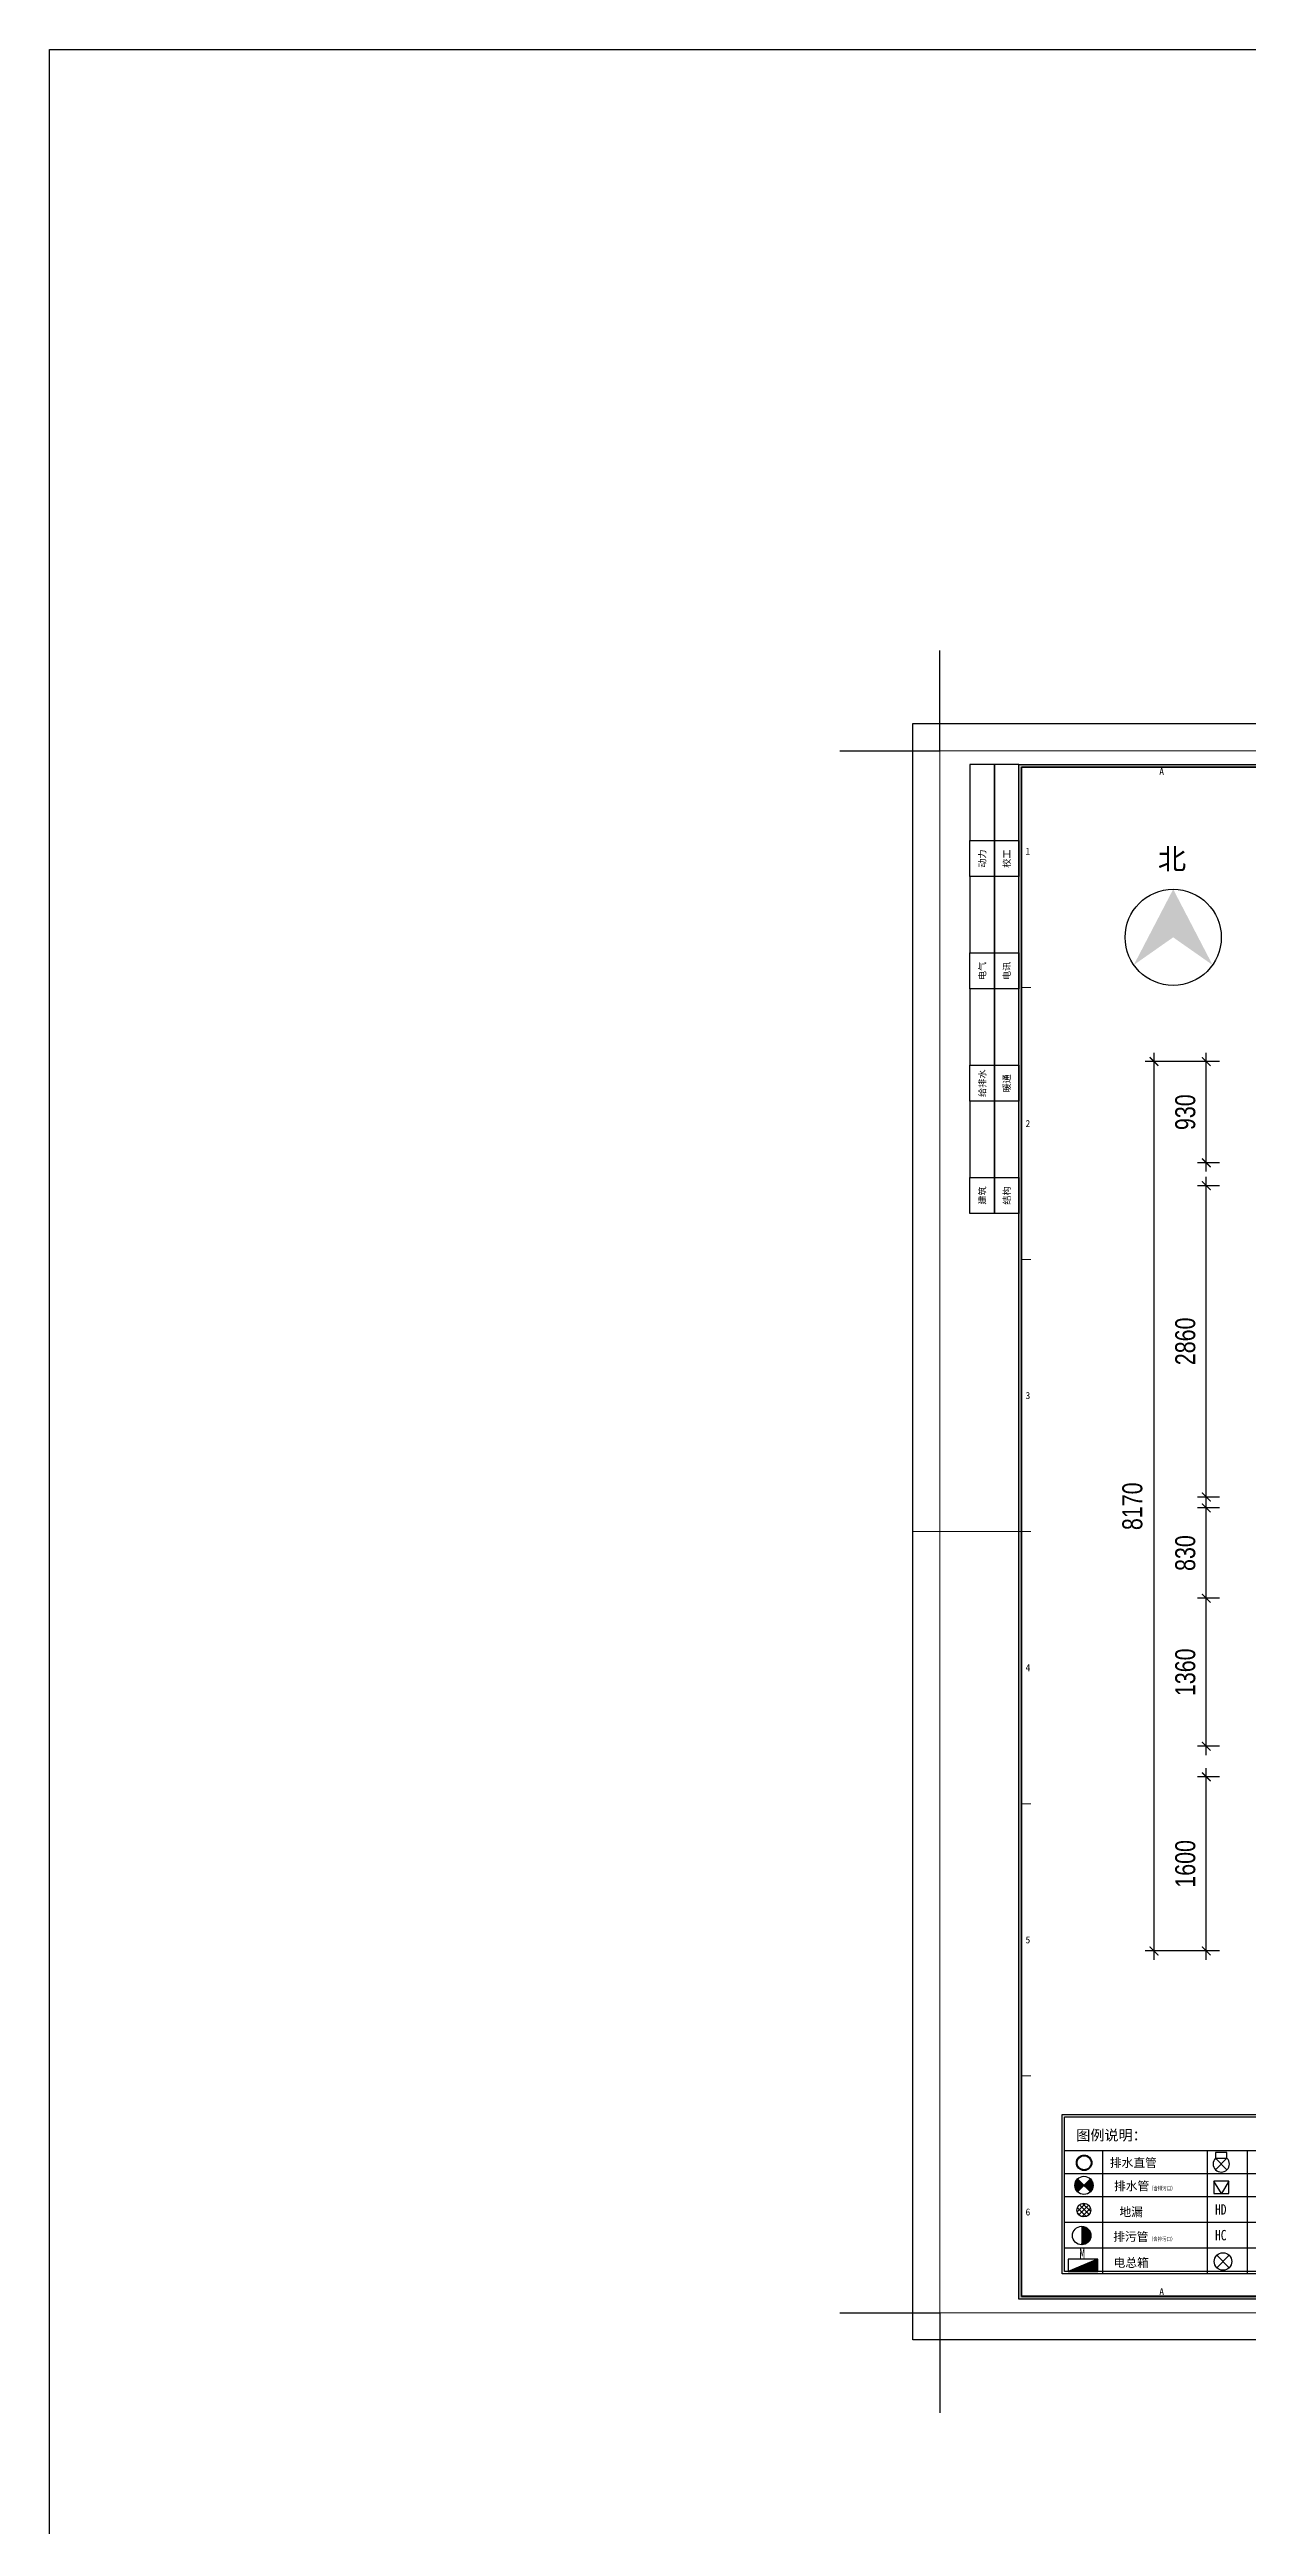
# Model space of a CAD drawing. Header units: millimetres. Extents: x -23568 to 99064, y -162914 to -58422.
# Drawn here: x -23568 to -12557, y -114064 to -91310 of the extents above; entities that cross this region are included whole.
import ezdxf
from ezdxf.enums import TextEntityAlignment as Align

# ---------------------------------------------------------------- set-up
doc = ezdxf.new("R2010")
doc.units = ezdxf.units.MM
doc.header["$LTSCALE"] = 0.01
for name, color, linetype in [('05-3立面标注', 2, 'Continuous'), ('W-图框', 251, 'Continuous'), ('图例', 2, 'Continuous'), ('窗', 51, 'Continuous')]:
    doc.layers.add(name, color=color, linetype=linetype)
doc.styles.add('A2图框$0$WMF-黑体0', font='simhei.ttf')
doc.styles.add('品龙字体', font='')
doc.styles.add('宋体', font='')
doc.styles.add('英文字体', font='stylu.ttf', dxfattribs={"width": 0.8})
doc.styles.get('品龙字体').set_extended_font_data('Microsoft YaHei')
doc.styles.get('宋体').set_extended_font_data('SimSun')
doc.dimstyles.new('t-60', dxfattribs={"dimscale": 80, "dimtxt": 2.3, "dimasz": 1, "dimexe": 1, "dimexo": 1, "dimgap": 0.5, "dimtad": 0, "dimdec": 0, "dimrnd": 5, "dimzin": 0, "dimdsep": 46, "dimtxsty": '英文字体', "dimblk": 'ARCHTICK', "dimcen": 0.09, "dimdle": 1, "dimclrd": 8, "dimclre": 8, "dimclrt": 2, "dimadec": 0, "dimazin": 0, "dimtfac": 1, "dimtdec": 0, "dimtix": 1, "dimtmove": 2, "dimatfit": 2, "dimldrblk": 'DOT', "dimfxl": 0, "dimtvp": 1, "dimtolj": 1, "dimtzin": 0, "dimarcsym": 0})

# ---------------------------------------------------------------- blocks, each defined once
blk = doc.blocks.new('_ArchTick')
at = {"color": 0, "linetype": 'ByBlock', "const_width": 0.15}
blk.add_lwpolyline([(-0.5, -0.5), (0.5, 0.5)], dxfattribs=at)
blk = doc.blocks.new('*D96')
at = {"color": 8, "lineweight": -2, "transparency": 16777216}
for p, q in [((-12944, -108857), (-12944, -107097)), ((-12824, -107177), (-13024, -107177)), ((-12824, -108777), (-13024, -108777))]:
    blk.add_line(p, q, dxfattribs=at)
at = {"layer": 'Defpoints', "color": 0, "transparency": 16777216}
for p in [(-12944, -107177), (-12744, -107177), (-12744, -108777)]:
    blk.add_point(p, dxfattribs=at)
at = {"color": 8, "lineweight": -2, "transparency": 16777216, "xscale": 80, "yscale": 80, "zscale": 80}
for p, rotation in [((-12944, -107177), 90), ((-12944, -108777), 270)]:
    blk.add_blockref('_ArchTick', p, dxfattribs=dict(at, rotation=rotation))
at = {"color": 2, "transparency": 16777216, "insert": (-13136, -107977), "char_height": 184, "attachment_point": 5, "rotation": 90, "style": '英文字体'}
blk.add_mtext('\\A1;1600', dxfattribs=at)
blk = doc.blocks.new('_DOT')
at = {"color": 0, "linetype": 'ByBlock'}
blk.add_line((-0.5, 0), (-1, 0), dxfattribs=at)
at = {"color": 0, "linetype": 'ByBlock', "const_width": 0.5}
blk.add_lwpolyline([(-0.25, 0, 1), (0.25, 0, 1)], format="xyb", close=True, dxfattribs=at)
blk = doc.blocks.new('*D97')
at = {"color": 8, "lineweight": -2, "transparency": 16777216}
for p, q in [((-12824, -105537), (-13024, -105537)), ((-12944, -106977), (-12944, -105457)), ((-12824, -106897), (-13024, -106897))]:
    blk.add_line(p, q, dxfattribs=at)
at = {"layer": 'Defpoints', "color": 0, "transparency": 16777216}
for p in [(-12944, -105537), (-12744, -105537), (-12744, -106897)]:
    blk.add_point(p, dxfattribs=at)
at = {"color": 8, "lineweight": -2, "transparency": 16777216, "xscale": 80, "yscale": 80, "zscale": 80}
for p, rotation in [((-12944, -105537), 90), ((-12944, -106897), 270)]:
    blk.add_blockref('_ArchTick', p, dxfattribs=dict(at, rotation=rotation))
at = {"color": 2, "transparency": 16777216, "insert": (-13136, -106217), "char_height": 184, "attachment_point": 5, "rotation": 90, "style": '英文字体'}
blk.add_mtext('\\A1;1360', dxfattribs=at)
blk = doc.blocks.new('*D98')
at = {"color": 8, "lineweight": -2, "transparency": 16777216}
for p, q in [((-12944, -104687), (-12944, -101667)), ((-12824, -101747), (-13024, -101747)), ((-12824, -104607), (-13024, -104607))]:
    blk.add_line(p, q, dxfattribs=at)
at = {"layer": 'Defpoints', "color": 0, "transparency": 16777216}
for p in [(-12944, -101747), (-12744, -101747), (-12744, -104607)]:
    blk.add_point(p, dxfattribs=at)
at = {"color": 8, "lineweight": -2, "transparency": 16777216, "xscale": 80, "yscale": 80, "zscale": 80}
for p, rotation in [((-12944, -101747), 90), ((-12944, -104607), 270)]:
    blk.add_blockref('_ArchTick', p, dxfattribs=dict(at, rotation=rotation))
at = {"color": 2, "transparency": 16777216, "insert": (-13136, -103177), "char_height": 184, "attachment_point": 5, "rotation": 90, "style": '英文字体'}
blk.add_mtext('\\A1;2860', dxfattribs=at)
blk = doc.blocks.new('*D99')
at = {"color": 8, "lineweight": -2, "transparency": 16777216}
for p, q in [((-12944, -101617), (-12944, -100527)), ((-12824, -100607), (-13024, -100607)), ((-12824, -101537), (-13024, -101537))]:
    blk.add_line(p, q, dxfattribs=at)
at = {"layer": 'Defpoints', "color": 0, "transparency": 16777216}
for p in [(-12944, -100607), (-12744, -100607), (-12744, -101537)]:
    blk.add_point(p, dxfattribs=at)
at = {"color": 8, "lineweight": -2, "transparency": 16777216, "xscale": 80, "yscale": 80, "zscale": 80}
for p, rotation in [((-12944, -100607), 90), ((-12944, -101537), 270)]:
    blk.add_blockref('_ArchTick', p, dxfattribs=dict(at, rotation=rotation))
at = {"color": 2, "transparency": 16777216, "insert": (-13136, -101072), "char_height": 184, "attachment_point": 5, "rotation": 90, "style": '英文字体'}
blk.add_mtext('\\A1;930', dxfattribs=at)
blk = doc.blocks.new('*D100')
at = {"color": 8, "lineweight": -2, "transparency": 16777216}
for p, q in [((-12944, -105617), (-12944, -104627)), ((-12824, -104707), (-13024, -104707)), ((-12824, -105537), (-13024, -105537))]:
    blk.add_line(p, q, dxfattribs=at)
at = {"layer": 'Defpoints', "color": 0, "transparency": 16777216}
for p in [(-12944, -104707), (-12744, -104707), (-12744, -105537)]:
    blk.add_point(p, dxfattribs=at)
at = {"color": 8, "lineweight": -2, "transparency": 16777216, "xscale": 80, "yscale": 80, "zscale": 80}
for p, rotation in [((-12944, -104707), 90), ((-12944, -105537), 270)]:
    blk.add_blockref('_ArchTick', p, dxfattribs=dict(at, rotation=rotation))
at = {"color": 2, "transparency": 16777216, "insert": (-13136, -105122), "char_height": 184, "attachment_point": 5, "rotation": 90, "style": '英文字体'}
blk.add_mtext('\\A1;830', dxfattribs=at)
blk = doc.blocks.new('*D104')
at = {"color": 8, "lineweight": -2, "transparency": 16777216}
for p, q in [((-13424, -108857), (-13424, -100527)), ((-13024, -100607), (-13504, -100607)), ((-13024, -108777), (-13504, -108777))]:
    blk.add_line(p, q, dxfattribs=at)
at = {"layer": 'Defpoints', "color": 0, "transparency": 16777216}
for p in [(-13424, -100607), (-12944, -100607), (-12944, -108777)]:
    blk.add_point(p, dxfattribs=at)
at = {"color": 8, "lineweight": -2, "transparency": 16777216, "xscale": 80, "yscale": 80, "zscale": 80}
for p, rotation in [((-13424, -100607), 90), ((-13424, -108777), 270)]:
    blk.add_blockref('_ArchTick', p, dxfattribs=dict(at, rotation=rotation))
at = {"color": 2, "transparency": 16777216, "insert": (-13622, -104692), "char_height": 184, "attachment_point": 5, "rotation": 90, "style": '英文字体'}
blk.add_mtext('\\A1;8170', dxfattribs=at)
blk = doc.blocks.new('ET634563464')
at = {"layer": 'W-图框', "linetype": 'ByBlock'}
h = blk.add_hatch(color=153, dxfattribs=at)
h.paths.add_polyline_path([(85816, 34916), (107555, 34916), (107555, 19319), (85816, 19319)])
h.paths.add_polyline_path([(85843, 34889), (107527, 34889), (107527, 19346), (85843, 19346)], flags=16)
blk.add_hatch(color=153, dxfattribs=at).paths.add_polyline_path([(105284, 34889), (105315, 34889), (105315, 19346), (105284, 19346)])
at = {"color": 153, "lineweight": 0}
for points in [[(107527, 26317), (105284, 26317)], [(107527, 25524), (105284, 25524)], [(105432, 23991), (107283, 23991)], [(106286, 23991), (106286, 23585)], [(105432, 23786), (107283, 23786)], [(105432, 23583), (107283, 23583)], [(105432, 23297), (107283, 23297)], [(105432, 23011), (107283, 23011)], [(105432, 22732), (107280, 22732)], [(105432, 22453), (107280, 22453)], [(105432, 22174), (107280, 22174)], [(105432, 21894), (107280, 21894)]]:
    blk.add_lwpolyline(points, dxfattribs=at)
at = {"layer": 'W-图框', "color": 2, "lineweight": 0}
for p, q in [((95563, 35331), (95563, 34795)), ((88649, 34795), (88649, 34889)), ((91415, 34795), (91415, 34889)), ((94180, 34795), (94180, 34889)), ((96946, 34795), (96946, 34889)), ((99712, 34795), (99712, 34889)), ((102478, 34795), (102478, 34889)), ((85843, 32649), (85937, 32649)), ((105190, 32649), (105284, 32649)), ((85843, 29883), (85937, 29883)), ((105190, 29883), (105284, 29883)), ((85937, 27118), (84737, 27118)), ((105284, 27118), (105190, 27118)), ((85843, 24352), (85937, 24352)), ((105190, 24352), (105284, 24352)), ((85843, 21586), (85937, 21586)), ((105190, 21586), (105284, 21586)), ((88649, 19346), (88649, 19440)), ((91415, 19346), (91415, 19440)), ((94180, 19346), (94180, 19440)), ((95563, 19440), (95563, 18904)), ((96946, 19346), (96946, 19440)), ((99712, 19346), (99712, 19440)), ((102478, 19346), (102478, 19440))]:
    blk.add_line(p, q, dxfattribs=at)
at = {"layer": 'W-图框', "color": 151, "lineweight": 0}
blk.add_line((107410, 34889), (105432, 34889), dxfattribs=at)
at = {"layer": 'W-图框', "color": 2, "linetype": 'ByBlock'}
blk.add_line((107970, 27118), (107527, 27118), dxfattribs=at)
at = {"layer": 'W-图框', "color": 153, "linetype": 'ByBlock'}
blk.add_line((105549, 20011), (107293, 20011), dxfattribs=at)
at = {"layer": 'W-图框', "color": 2, "ltscale": 0.01}
for points in [[(83997, 35055), (85013, 35055), (85013, 36072)], [(108710, 35055), (107693, 35055), (107693, 36072)], [(83997, 19180), (85013, 19180), (85013, 18164)], [(108710, 19180), (107693, 19180), (107693, 18164)]]:
    blk.add_lwpolyline(points, dxfattribs=at)
at = {"layer": 'W-图框', "color": 151, "linetype": 'ByBlock'}
blk.add_lwpolyline([(84737, 35331), (107970, 35331), (107970, 18904), (84737, 18904)], close=True, dxfattribs=at)
at = {"layer": 'W-图框', "color": 2, "lineweight": 0}
blk.add_lwpolyline([(85013, 35055), (107693, 35055), (107693, 19180), (85013, 19180)], close=True, dxfattribs=at)
at = {"layer": 'W-图框', "color": 153, "linetype": 'ByBlock'}
for points in [[(85318, 34916), (85318, 34142), (85567, 34142), (85567, 34916)], [(85567, 34916), (85567, 34142), (85816, 34142), (85816, 34916)], [(85816, 34916), (107555, 34916), (107555, 19319), (85816, 19319)], [(85843, 34889), (85843, 19346), (105315, 19346), (105315, 34889)], [(85843, 34889), (107527, 34889), (107527, 19346), (85843, 19346)], [(105284, 34889), (105315, 34889), (105315, 19346), (105284, 19346)], [(107527, 19346), (105315, 19346), (105315, 34889), (107527, 34889)], [(85318, 33775), (85318, 34142), (85567, 34142), (85567, 33775)], [(85567, 33775), (85567, 34142), (85816, 34142), (85816, 33775)], [(85318, 33775), (85318, 33000), (85567, 33000), (85567, 33775)], [(85567, 33775), (85567, 33000), (85816, 33000), (85816, 33775)], [(85318, 32633), (85318, 33000), (85567, 33000), (85567, 32633)], [(85567, 32633), (85567, 33000), (85816, 33000), (85816, 32633)], [(85318, 32633), (85318, 31859), (85567, 31859), (85567, 32633)], [(85567, 32633), (85567, 31859), (85816, 31859), (85816, 32633)], [(105432, 32540), (107410, 32540), (107410, 27118), (105432, 27118)], [(85318, 31492), (85318, 31859), (85567, 31859), (85567, 31492)], [(85567, 31492), (85567, 31859), (85816, 31859), (85816, 31492)], [(85318, 31492), (85318, 30717), (85567, 30717), (85567, 31492)], [(85567, 31492), (85567, 30717), (85816, 30717), (85816, 31492)], [(85318, 30350), (85318, 30717), (85567, 30717), (85567, 30350)], [(85567, 30350), (85567, 30717), (85816, 30717), (85816, 30350)], [(105432, 19464), (107410, 19464), (107410, 20541), (105432, 20541)]]:
    blk.add_lwpolyline(points, close=True, dxfattribs=at)
at = {"layer": 'W-图框', "color": 2, "lineweight": 0, "style": 'A2图框$0$WMF-黑体0'}
for s, p in [('A', (87266, 34843)), ('B', (90032, 34843)), ('C', (92798, 34843)), ('D', (95563, 34843)), ('E', (98329, 34843)), ('F', (101095, 34843)), ('G', (103861, 34843)), ('1', (85907, 34032)), ('1', (105253, 34032)), ('2', (85907, 31266)), ('2', (105253, 31266)), ('3', (85907, 28501)), ('3', (105253, 28501)), ('4', (85907, 25735)), ('4', (105253, 25735)), ('5', (85907, 22969)), ('5', (105253, 22969)), ('6', (85907, 20203)), ('6', (105253, 20203)), ('A', (87266, 19394)), ('B', (90032, 19394)), ('C', (92798, 19394)), ('D', (95563, 19394)), ('E', (98329, 19394)), ('F', (101095, 19394)), ('G', (103861, 19394))]:
    blk.add_text(s, height=70.4, dxfattribs=at).set_placement(p, align=Align.MIDDLE)
at = {"layer": 'W-图框', "color": 155, "lineweight": 0, "style": 'A2图框$0$WMF-黑体0'}
for s, p in [('动力', (85442, 33958)), ('校工', (85691, 33958)), ('电气', (85442, 32817)), ('电讯', (85691, 32817)), ('给排水', (85442, 31675)), ('暖通', (85691, 31675)), ('建筑', (85442, 30534)), ('结构', (85691, 30534))]:
    blk.add_text(s, height=66.4, rotation=90, dxfattribs=at).set_placement(p, align=Align.MIDDLE)
blk = doc.blocks.new('*U6')
at = {"color": 2, "linetype": 'ByBlock', "style": '宋体', "width": 0.8}
blk.add_text('HC', height=131.6, dxfattribs=at).set_placement((243717, -174244))
blk = doc.blocks.new('*U7')
at = {"color": 2, "linetype": 'ByBlock', "style": '宋体', "width": 0.8}
blk.add_text('HD', height=131.6, dxfattribs=at).set_placement((243717, -173918))
blk = doc.blocks.new('*U8')
at = {"color": 2, "linetype": 'Continuous'}
for p, q in [((242228, -174482), (241853, -174639)), ((242228, -174639), (242228, -174482))]:
    blk.add_line(p, q, dxfattribs=at)
blk.add_solid([(242228, -174482), (241853, -174639), (242228, -174639)], dxfattribs=at)
blk = doc.blocks.new('*U9')
at = {"color": 2, "linetype": 'ByBlock', "style": '宋体', "width": 0.8}
blk.add_text('M', height=132, dxfattribs=at).set_placement((241997, -174483))
blk = doc.blocks.new('*U10')
at = {"color": 2, "linetype": 'Continuous'}
for p, q in [((242026, -174067), (242026, -174083)), ((242084, -174083), (242026, -174067)), ((242026, -174083), (242026, -174125)), ((242026, -174125), (242026, -174184)), ((242026, -174184), (242026, -174243)), ((242026, -174243), (242026, -174286)), ((242084, -174083), (242127, -174125)), ((242127, -174243), (242084, -174286)), ((242127, -174125), (242143, -174184)), ((242143, -174184), (242127, -174243)), ((242084, -174286), (242026, -174301)), ((242026, -174301), (242026, -174286))]:
    blk.add_line(p, q, dxfattribs=at)
for points in [[(242026, -174067), (242026, -174083), (242084, -174083)], [(242026, -174083), (242026, -174125), (242127, -174125)], [(242026, -174125), (242026, -174184), (242143, -174184)], [(242026, -174184), (242026, -174243), (242127, -174243)], [(242026, -174243), (242026, -174286), (242084, -174286)]]:
    blk.add_solid(points, dxfattribs=at)
at = {"color": 2, "linetype": 'Continuous', "extrusion": (0, 0, -1)}
for points in [[(-242026, -174083), (-242084, -174083), (-242127, -174125)], [(-242026, -174125), (-242127, -174125), (-242143, -174184)], [(-242026, -174184), (-242143, -174184), (-242127, -174243)], [(-242026, -174243), (-242127, -174243), (-242084, -174286)], [(-242026, -174286), (-242084, -174286), (-242026, -174301)]]:
    blk.add_solid(points, dxfattribs=at)
blk = doc.blocks.new('*X11')
at = {"color": 0, "linetype": 'ByBlock'}
for p, q in [((241969, -173883), (242074, -173777)), ((242083, -173943), (241971, -173832)), ((242020, -173942), (241972, -173894)), ((241991, -173922), (242114, -173799)), ((242119, -173918), (241997, -173795)), ((242029, -173945), (242136, -173838)), ((242139, -173876), (242038, -173776)), ((242104, -173932), (242123, -173912))]:
    blk.add_line(p, q, dxfattribs=at)
blk = doc.blocks.new('*U12')
at = {"color": 2, "linetype": 'Continuous'}
for p, q in [((241948, -173504), (241939, -173548)), ((241939, -173548), (241948, -173592)), ((241973, -173467), (241948, -173504)), ((241973, -173629), (241948, -173592)), ((242010, -173504), (241973, -173467)), ((242010, -173592), (241973, -173629)), ((242010, -173504), (242054, -173548)), ((242054, -173548), (242010, -173592)), ((242098, -173504), (242054, -173548)), ((242054, -173548), (242098, -173592)), ((242136, -173467), (242098, -173504)), ((242136, -173629), (242098, -173592)), ((242161, -173504), (242136, -173467)), ((242161, -173592), (242136, -173629)), ((242161, -173504), (242170, -173548)), ((242170, -173548), (242161, -173592))]:
    blk.add_line(p, q, dxfattribs=at)
for points in [[(241948, -173504), (241939, -173548), (242054, -173548)], [(241939, -173548), (241948, -173592), (242010, -173592)], [(241973, -173467), (241948, -173504), (242010, -173504)], [(242098, -173504), (242054, -173548), (242170, -173548)], [(242054, -173548), (242098, -173592), (242161, -173592)], [(242136, -173467), (242098, -173504), (242161, -173504)]]:
    blk.add_solid(points, dxfattribs=at)
at = {"color": 2, "linetype": 'Continuous', "extrusion": (0, 0, -1)}
for points in [[(-241939, -173548), (-242054, -173548), (-242010, -173592)], [(-241948, -173504), (-242010, -173504), (-242054, -173548)], [(-241948, -173592), (-242010, -173592), (-241973, -173629)], [(-242054, -173548), (-242170, -173548), (-242161, -173592)], [(-242098, -173504), (-242161, -173504), (-242170, -173548)], [(-242098, -173592), (-242161, -173592), (-242136, -173629)]]:
    blk.add_solid(points, dxfattribs=at)
blk = doc.blocks.new('DTUIY')
at = {"color": 2}
for p, q in [((244153, -174279), (244322, -174449)), ((244322, -174279), (244153, -174449))]:
    blk.add_line(p, q, dxfattribs=at)
blk.add_lwpolyline([(244153, -174279), (244322, -174279), (244322, -174191), (244153, -174191)], close=True, dxfattribs=at)
blk.add_arc((244238, -174364), 120, 135, 45, dxfattribs=at)

msp = doc.modelspace()

# ---------------------------------------------------------------- hatches: boundary and pattern name
msp.add_hatch(color=8).paths.add_polyline_path([(-13247.9, -99024.1), (-13609.7, -99719.1), (-13248, -99465.7), (-12886.4, -99719.3)])

# ---------------------------------------------------------------- linework, layer by layer
at = {"color": 2}
for p, q in [((-14008.6, -110871.5), (-14126.6, -110989.5)), ((-14126.6, -110871.5), (-14008.6, -110989.5)), ((-12805.5, -111004.9), (-12873.5, -110891.6)), ((-12737.5, -110891.6), (-12805.5, -111004.9)), ((-14088.3, -111306.5), (-14088.3, -111476.5)), ((-13941.4, -111607.5), (-14213.3, -111720.8))]:
    msp.add_line(p, q, dxfattribs=at)
at = {"color": 153, "lineweight": -3}
msp.add_lwpolyline([(-14639.9, -97901.1), (2945.9, -97901.1), (2945.9, -111949.6), (-14639.9, -111949.6)], close=True, dxfattribs=at)
at = {"color": 11}
msp.add_lwpolyline([(-11761.6, -111741.7), (-14267.4, -111741.7), (-14267.4, -110280.1), (-11761.6, -110280.1)], close=True, dxfattribs=at)
at = {"color": 8}
msp.add_lwpolyline([(-11781.4, -111722), (-14247.7, -111722), (-14247.7, -110299.8), (-11781.4, -110299.8)], close=True, dxfattribs=at)
at = {"color": 2}
for points in [[(-12873.5, -111004.9), (-12737.5, -111004.9), (-12737.5, -110891.6), (-12873.5, -110891.6)], [(-14213.3, -111720.8), (-13941.4, -111720.8), (-13941.4, -111607.5), (-14213.3, -111607.5)]]:
    msp.add_lwpolyline(points, close=True, dxfattribs=at)
at = {"color": 8}
msp.add_circle((-13248, -99465.7), 441.6, dxfattribs=at)
at = {"color": 2}
for centre, radius in [((-14067.6, -110930.5), 83.4), ((-14068.6, -111157.7), 63), ((-14088.3, -111391.5), 85)]:
    msp.add_circle(centre, radius, dxfattribs=at)
at = {"layer": '05-3立面标注'}
msp.add_lwpolyline([(-23568.2, -91310.1), (99064, -91310.1), (99064, -136355.5), (-23568.2, -136355.5)], close=True, dxfattribs=at)
at = {"layer": '图例', "color": 2}
for p, q in [((-12847.9, -111572.5), (-12733.6, -111686.9)), ((-12733.6, -111572.5), (-12847.9, -111686.9))]:
    msp.add_line(p, q, dxfattribs=at)
for centre, radius in [((-14065.9, -110723.2), 71.5), ((-14065.9, -110723.2), 64.9), ((-12790.7, -111629.7), 80.9)]:
    msp.add_circle(centre, radius, dxfattribs=at)
at = {"layer": '窗', "color": 8}
for p, q in [((-14247.7, -110611.3), (-11781.4, -110611.3)), ((-13897.1, -110611.3), (-13897.1, -111741.7)), ((-12935.4, -110611.3), (-12935.4, -111741.7)), ((-12567.3, -110611.3), (-12567.3, -111741.7)), ((-14247.7, -110821.7), (-11781.4, -110821.7)), ((-14247.7, -111032), (-11781.4, -111032)), ((-14247.7, -111268.7), (-11781.4, -111268.7)), ((-14247.7, -111505.4), (-11781.4, -111505.4))]:
    msp.add_line(p, q, dxfattribs=at)

# ---------------------------------------------------------------- block references
at = {"xscale": 0.9038816989722264, "yscale": 0.9038816989722264, "zscale": 0.9038816989722264}
msp.add_blockref('ET634563464', (-92232.1, -129436.5), dxfattribs=at)
at = {"linetype": 'ByBlock'}
for name, p, xscale, yscale, zscale in [('DTUIY', (-164205.8, -2648.6), 0.6198844235296698, 0.6198844235296698, 0.6198844235296698), ('*U7', (-189485.8, 14840.7), 0.7247058823532427, 0.7247058823532427, 0.7247058823532427), ('*U6', (-189485.8, 14840.7), 0.7247058823532427, 0.7247058823532427, 0.7247058823532427), ('*U9', (-189485.8, 14840.7), 0.7247058823532427, 0.7247058823532427, 0.7247058823532427)]:
    msp.add_blockref(name, p, dxfattribs=dict(at, xscale=xscale, yscale=yscale, zscale=zscale))
at = {"color": 2, "linetype": 'Continuous', "xscale": 0.7247058823532427, "yscale": 0.7247058823532427, "zscale": 0.7247058823532427}
for name in ['*U12', '*U10', '*U8']:
    msp.add_blockref(name, (-189485.8, 14840.7), dxfattribs=at)
at = {"color": 8, "linetype": 'Continuous', "xscale": 0.7247058823532427, "yscale": 0.7247058823532427, "zscale": 0.7247058823532427}
msp.add_blockref('*X11', (-189485.8, 14840.7), dxfattribs=at)

# ---------------------------------------------------------------- texts
at = {"color": 8, "style": '品龙字体'}
msp.add_text('北', height=191.3, rotation=359.95984, dxfattribs=at).set_placement((-13389.3, -98841.9))
at = {"color": 2, "style": '宋体'}
for s, height, p in [('图例说明：', 94.87, (-14138, -110517.2)), ('排水直管', 79.06, (-13829.7, -110762.2)), ('排水管', 79.06, (-13791.7, -110976.1)), ('地漏', 79.06, (-13741.7, -111214.3)), ('排污管', 79.06, (-13798.9, -111441.1)), ('电总箱', 79.06, (-13795.5, -111680.3))]:
    msp.add_text(s, height=height, dxfattribs=at).set_placement(p)
at = {"color": 2, "linetype": 'ByBlock', "style": '宋体', "width": 0.8}
for p in [(-13470.2, -110976.1), (-13471.6, -111441.1)]:
    msp.add_text('（含排污口）', height=36.24, dxfattribs=at).set_placement(p)

# ---------------------------------------------------------------- dimensions: what is measured, and where the dimension line sits
for base, p1, p2, picture, middle in [((-13423.7, -100607.3), (-12943.7, -108777.3), (-12943.7, -100607.3), '*D104', (-13622.3, -104692.3)), ((-12943.7, -100607.3), (-12743.7, -101537.3), (-12743.7, -100607.3), '*D99', (-13135.7, -101072.3)), ((-12943.7, -101747.3), (-12743.7, -104607.3), (-12743.7, -101747.3), '*D98', (-13136, -103177.3)), ((-12943.7, -104707.3), (-12743.7, -105537.3), (-12743.7, -104707.3), '*D100', (-13135.7, -105122.3)), ((-12943.7, -105537.3), (-12743.7, -106897.3), (-12743.7, -105537.3), '*D97', (-13136, -106217.3)), ((-12943.7, -107177.3), (-12743.7, -108777.3), (-12743.7, -107177.3), '*D96', (-13136, -107977.3))]:
    dim = msp.add_linear_dim(base=base, p1=p1, p2=p2, angle=90, dimstyle='t-60')
    dim.commit()
    dim.dimension.update_dxf_attribs({"geometry": picture, "text_midpoint": middle})

doc.saveas('drawing.dxf')
